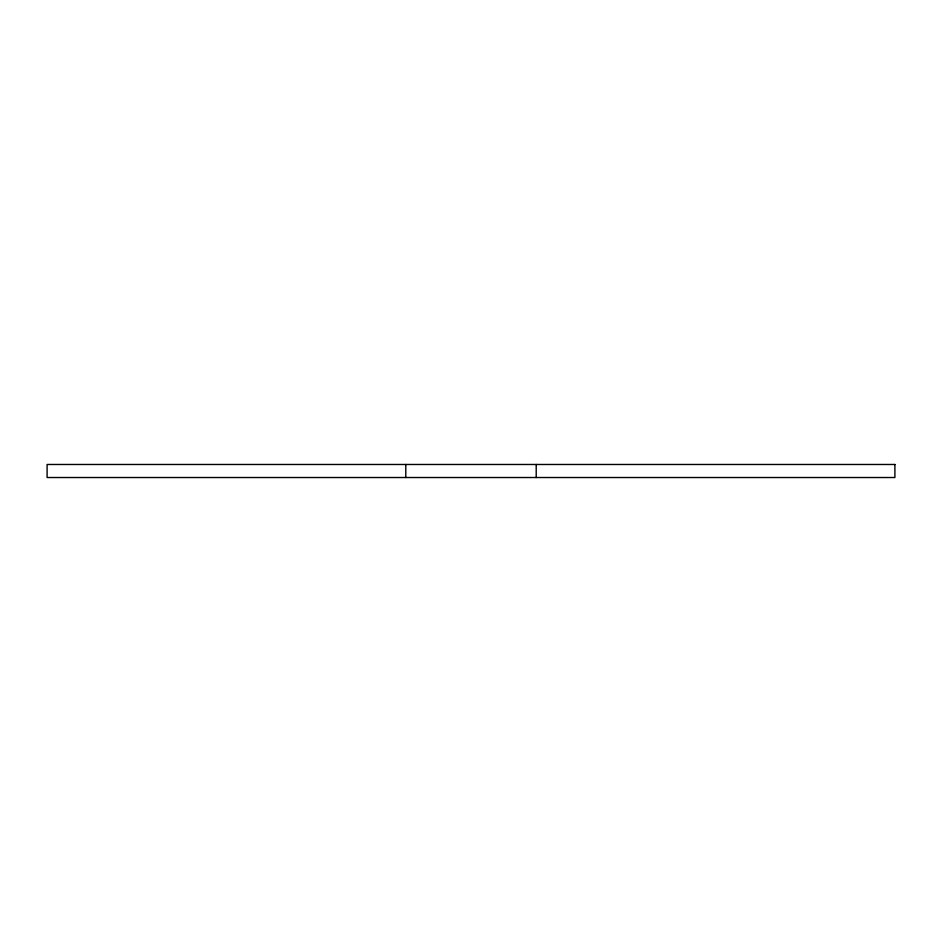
<?xml version="1.0" encoding="UTF-8"?>
<svg xmlns="http://www.w3.org/2000/svg" width="942" height="942" viewBox="0 0 942 942"><rect width="100%" height="100%" fill="white"/><g stroke="black" fill="none" stroke-linecap="round" stroke-linejoin="round"><path stroke-width="1.41" d="M536.21 464.477L536.21 477.523M405.79 464.477L405.79 477.523M894.9 464.477L47.1 464.477L47.1 477.523L894.9 477.523L894.9 464.477"/></g></svg>
